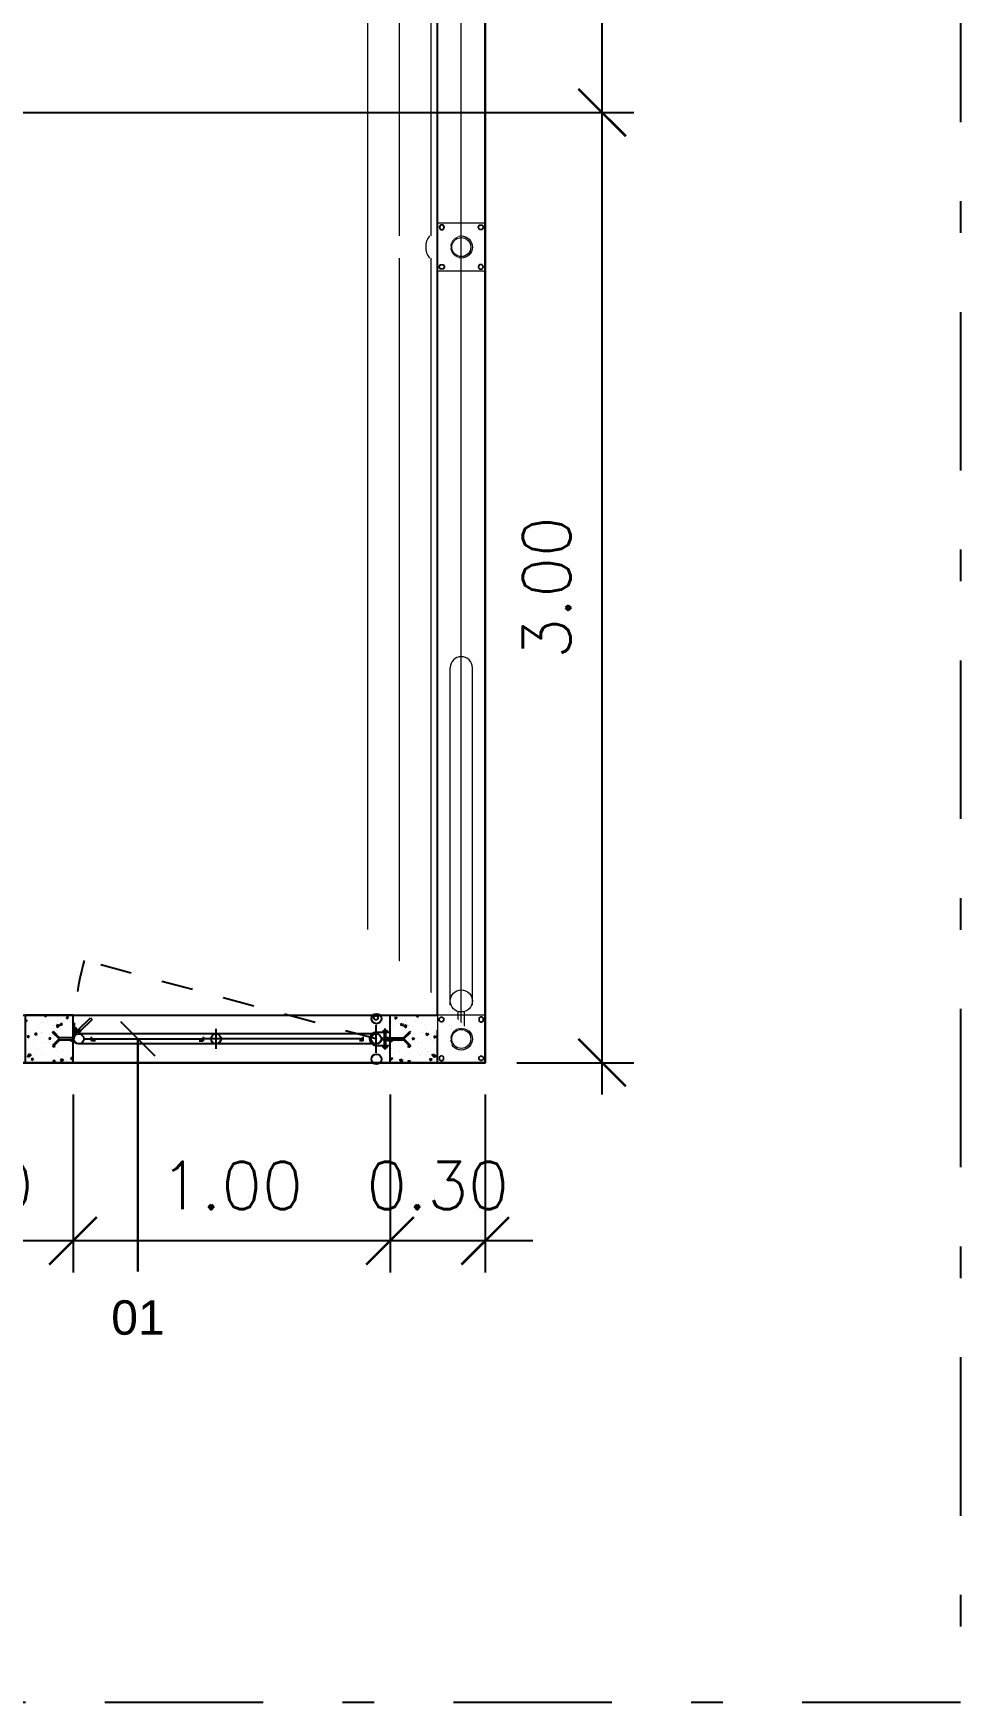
# Model space of a CAD drawing. Header units: inches. Extents: x -7660 to 802, y -193 to 3.
# Drawn here: x 218.19 to 221.11, y -93.46 to -88.19 of the extents above; entities that cross this region are included whole.
import ezdxf
from ezdxf.enums import TextEntityAlignment as Align

# ---------------------------------------------------------------- set-up
doc = ezdxf.new("R2010")
doc.units = ezdxf.units.IN
doc.header["$MEASUREMENT"] = 0
doc.set_wipeout_variables(frame=1)
doc.linetypes.add('DASHDOT', pattern=[1, 0.5, -0.25, 0, -0.25])
doc.linetypes.add('HIDDEN', pattern=[0.375, 0.25, -0.125])
for name, color, linetype in [('0-A INSTALAR', 10, 'Continuous'), ('COTAS', 8, 'Continuous'), ('DM-COTAS', 7, 'Continuous'), ('TANZ-COTAS', 8, 'Continuous'), ('TANZ-EXISTENTE', 9, 'Continuous')]:
    doc.layers.add(name, color=color, linetype=linetype)
doc.styles.add('Arial', font='arial.ttf')
doc.styles.add('Arial_TXT', font='arial.ttf')
doc.styles.add('cerca', font='romans.shx', dxfattribs={"height": 1})
doc.styles.add('Texto Cotas', font='romans.shx')
doc.linetypes.add('CERCA3', pattern='A,0.5,0.05,["X",cerca,S=0.1,R=0,X=-0.1,Y=-0.05],0.1', length=0.65)
doc.dimstyles.new('CLEMAR - 1-100', dxfattribs={"dimtxt": 15, "dimasz": 15, "dimexe": 7.5, "dimexo": 15, "dimgap": 7.5, "dimtad": 1, "dimdec": 0, "dimtxsty": 'Arial', "dimblk": 'OBLIQUE', "dimcen": 0, "dimdle": 7.5, "dimclrd": 8, "dimclre": 8, "dimclrt": 1, "dimadec": 0, "dimazin": 0, "dimtfac": 1, "dimtdec": 0, "dimtmove": 2, "dimatfit": 3, "dimldrblk": 'OBLIQUE', "dimfxl": 1, "dimtfill": 1, "dimtfillclr": 256, "dimarcsym": 0})
doc.dimstyles.new('huawei_stand Cota 1-100', dxfattribs={"dimscale": 0, "dimtxt": 0.15, "dimasz": 0.15, "dimexe": 0.1, "dimexo": 0.1, "dimgap": 0.1, "dimtad": 1, "dimzin": 0, "dimdsep": 46, "dimtxsty": 'Texto Cotas', "dimblk": 'ARCHTICK', "dimcen": 0.2, "dimdle": 0.1, "dimclrd": 256, "dimclre": 256, "dimclrt": 256, "dimadec": 0, "dimazin": 0, "dimtfac": 1, "dimtix": 1, "dimtmove": 0, "dimatfit": 3, "dimfxl": 1, "dimtolj": 1, "dimtzin": 0, "dimarcsym": 1})

# ---------------------------------------------------------------- blocks, each defined once
blk = doc.blocks.new('rgrg0r5gw51gw1egw1eg')
for p, q in [((3385.5664, -235.9365), (3385.5664, -236.0822)), ((3385.7121, -235.9365), (3385.5664, -235.9365)), ((3385.5668, -235.9621), (3385.5668, -235.9621)), ((3385.5687, -235.9595), (3385.5687, -235.9595)), ((3385.5793, -235.9564), (3385.5729, -235.9539)), ((3385.5747, -235.9595), (3385.5729, -235.9539)), ((3385.5794, -235.9564), (3385.5748, -235.9595)), ((3385.584, -235.9609), (3385.5758, -235.9622)), ((3385.5759, -235.962), (3385.5769, -235.9532)), ((3385.5841, -235.9607), (3385.5769, -235.9531)), ((3385.5852, -235.949), (3385.5862, -235.9432)), ((3385.5909, -235.9479), (3385.5853, -235.9484)), ((3385.5907, -235.9479), (3385.5862, -235.9426)), ((3385.5986, -235.9698), (3385.5986, -235.9698)), ((3385.6004, -235.9612), (3385.6004, -235.9612)), ((3385.6124, -235.9372), (3385.6124, -235.9372)), ((3385.6136, -235.968), (3385.6136, -235.968)), ((3385.6181, -235.9574), (3385.6181, -235.9574)), ((3385.6236, -235.9643), (3385.6236, -235.9643)), ((3385.6479, -235.9677), (3385.6479, -235.9677)), ((3385.6515, -235.9432), (3385.6526, -235.9374)), ((3385.6572, -235.9421), (3385.6517, -235.9426)), ((3385.657, -235.9421), (3385.6526, -235.9368)), ((3385.66, -235.9437), (3385.66, -235.9437)), ((3385.6611, -235.9745), (3385.6611, -235.9745)), ((3385.6674, -235.9553), (3385.6674, -235.9553)), ((3385.6828, -235.9456), (3385.6745, -235.9469)), ((3385.6746, -235.9467), (3385.6756, -235.9379)), ((3385.6829, -235.9453), (3385.6756, -235.9378)), ((3385.682, -235.972), (3385.682, -235.972)), ((3385.6927, -235.9401), (3385.6927, -235.9401)), ((3385.6973, -235.9657), (3385.6973, -235.9657)), ((3385.7121, -235.9489), (3385.7058, -235.9465)), ((3385.7077, -235.9521), (3385.7058, -235.9465)), ((3385.7072, -235.9439), (3385.7072, -235.9439)), ((3385.7121, -235.9491), (3385.7077, -235.9521)), ((3385.708, -235.9507), (3385.708, -235.9507)), ((3385.7121, -235.9365), (3385.7121, -236.0822)), ((3385.568, -235.9929), (3385.568, -235.9929)), ((3385.5691, -236.0237), (3385.5691, -236.0237)), ((3385.5723, -236.0186), (3385.5734, -236.0128)), ((3385.578, -236.0175), (3385.5725, -236.018)), ((3385.5778, -236.0175), (3385.5734, -236.0122)), ((3385.5809, -236.0009), (3385.5809, -236.0009)), ((3385.5871, -236.0065), (3385.5871, -236.0065)), ((3385.5897, -235.9931), (3385.5897, -235.9931)), ((3385.6018, -236.0234), (3385.5954, -236.021)), ((3385.5973, -236.0266), (3385.5954, -236.021)), ((3385.6019, -236.0235), (3385.5973, -236.0266)), ((3385.6031, -235.9806), (3385.6031, -235.9806)), ((3385.6147, -235.9988), (3385.6147, -235.9988)), ((3385.6248, -235.9977), (3385.6248, -235.9977)), ((3385.6349, -236.0102), (3385.6349, -236.0102)), ((3385.6365, -236.0044), (3385.6365, -236.0044)), ((3385.6387, -236.0128), (3385.6398, -236.007)), ((3385.6444, -236.0117), (3385.6389, -236.0122)), ((3385.6442, -236.0117), (3385.6397, -236.0064)), ((3385.6479, -236.0008), (3385.6479, -236.0008)), ((3385.6496, -235.9894), (3385.6519, -235.9871)), ((3385.6695, -236.0094), (3385.6496, -235.9894)), ((3385.6695, -236.0094), (3385.6496, -236.0293)), ((3385.6571, -235.9862), (3385.6506, -235.9837)), ((3385.6525, -235.9893), (3385.6506, -235.9837)), ((3385.6709, -236.0061), (3385.6519, -235.9871)), ((3385.6709, -236.0127), (3385.6519, -236.0317)), ((3385.6571, -235.9862), (3385.6525, -235.9893)), ((3385.657, -235.9899), (3385.657, -235.9899)), ((3385.6622, -236.0053), (3385.6622, -236.0053)), ((3385.7121, -236.0061), (3385.6709, -236.0061)), ((3385.7121, -236.0127), (3385.6709, -236.0127)), ((3385.6859, -236.0023), (3385.6859, -236.0023)), ((3385.6888, -236.0194), (3385.6888, -236.0194)), ((3385.7051, -236.007), (3385.7061, -236.0012)), ((3385.7108, -236.0059), (3385.7052, -236.0064)), ((3385.7106, -236.0059), (3385.7061, -236.0005)), ((3385.7064, -236.0085), (3385.7064, -236.0085)), ((3385.7091, -235.9815), (3385.7091, -235.9815)), ((3385.7103, -236.0123), (3385.7103, -236.0123)), ((3385.711, -235.9991), (3385.711, -235.9991)), ((3385.5718, -236.0661), (3385.5664, -236.0605)), ((3385.5718, -236.0663), (3385.5664, -236.0672)), ((3385.5702, -236.0545), (3385.5702, -236.0545)), ((3385.58, -236.0584), (3385.58, -236.0584)), ((3385.5856, -236.0662), (3385.5856, -236.0662)), ((3385.5995, -236.0426), (3385.5995, -236.0426)), ((3385.6051, -236.0538), (3385.6051, -236.0538)), ((3385.6141, -236.0296), (3385.6141, -236.0296)), ((3385.6158, -236.0296), (3385.6158, -236.0296)), ((3385.6169, -236.0604), (3385.6169, -236.0604)), ((3385.6259, -236.0822), (3385.6269, -236.0766)), ((3385.6314, -236.0813), (3385.6269, -236.0759)), ((3385.635, -236.0641), (3385.635, -236.0641)), ((3385.6384, -236.0661), (3385.6384, -236.0661)), ((3385.6491, -236.0342), (3385.6491, -236.0342)), ((3385.6496, -236.0293), (3385.6519, -236.0317)), ((3385.6535, -236.0518), (3385.6535, -236.0518)), ((3385.6545, -236.0517), (3385.6545, -236.0517)), ((3385.6623, -236.0521), (3385.6634, -236.0433)), ((3385.6705, -236.051), (3385.6623, -236.0523)), ((3385.6633, -236.0361), (3385.6633, -236.0361)), ((3385.6706, -236.0508), (3385.6634, -236.0433)), ((3385.6645, -236.0669), (3385.6645, -236.0669)), ((3385.6723, -236.0373), (3385.6723, -236.0373)), ((3385.6796, -236.0533), (3385.6731, -236.0508)), ((3385.675, -236.0564), (3385.6731, -236.0508)), ((3385.6735, -236.0707), (3385.6735, -236.0707)), ((3385.6796, -236.0533), (3385.675, -236.0564)), ((3385.6844, -236.062), (3385.6844, -236.062)), ((3385.6922, -236.0766), (3385.6933, -236.0708)), ((3385.6979, -236.0755), (3385.6924, -236.076)), ((3385.6977, -236.0755), (3385.6933, -236.0701)), ((3385.6966, -236.0737), (3385.6966, -236.0737)), ((3385.7039, -236.0496), (3385.7039, -236.0496)), ((3385.7074, -236.0611), (3385.7074, -236.0611)), ((3385.7114, -236.0431), (3385.7114, -236.0431)), ((3385.7121, -236.0822), (3385.5664, -236.0822)), ((3385.6316, -236.0813), (3385.626, -236.0818))]:
    blk.add_line(p, q)
blk = doc.blocks.new('gdhhgh')
for p, q in [((0.6931, 1.0972), (0.6278, 1.1118)), ((0.6324, 1.1045), (0.6351, 1.1165)), ((0.6335, 1.0813), (0.643, 1.1237)), ((0.6351, 1.1165), (0.6411, 1.1151)), ((0.68, 1.098), (0.6393, 1.1071)), ((0.6809, 1.102), (0.6402, 1.1111)), ((0.6551, 1.0925), (0.6612, 1.1197)), ((0.6555, 1.1126), (0.6677, 1.1099)), ((0.6595, 1.0915), (0.6656, 1.1187)), ((0.6704, 1.1221), (0.6677, 1.1099)), ((0.6742, 1.0722), (0.6837, 1.1146)), ((0.6355, 1.0669), (0.4332, 0.1644)), ((0.6662, 1.06), (0.464, 0.1575)), ((0.6963, 1.0673), (0.6114, 1.0863)), ((0.6324, 1.1045), (0.6384, 1.1031)), ((0.6851, 1.0927), (0.6791, 1.094)), ((0.6878, 1.1047), (0.6818, 1.106)), ((0.6851, 1.0927), (0.6878, 1.1047)), ((0.6449, 1.037), (0.5344, 0.5438)), ((0.651, 1.0356), (0.6388, 1.0384)), ((0.651, 1.0356), (0.6483, 1.0234)), ((0.5744, 0.5766), (0.5123, 0.5906)), ((0.4521, 0.1763), (0.5344, 0.5438)), ((0.5283, 0.5452), (0.5405, 0.5425)), ((0.5378, 0.5303), (0.5405, 0.5425)), ((0.3914, 0.2116), (0.3977, 0.2156)), ((0.4214, 0.1644), (0.3914, 0.2116)), ((0.4253, 0.1719), (0.3977, 0.2156)), ((0.4664, 0.2116), (0.4636, 0.1994)), ((0.4142, 0.1616), (0.4132, 0.1571)), ((0.4333, 0.1573), (0.4142, 0.1616)), ((0.4204, 0.1602), (0.4231, 0.1724)), ((0.4282, 0.1713), (0.4231, 0.1724)), ((0.4255, 0.1591), (0.4282, 0.1713)), ((0.4636, 0.1994), (0.4514, 0.2021)), ((0.4356, 0.1521), (0.4132, 0.1571))]:
    blk.add_line(p, q)
at = {"linetype": 'HIDDEN', "ltscale": 0.25}
blk.add_line((0.6539, 1.0768), (0.2109, 0.2316), dxfattribs=at)
for centre, radius in [((0.5918, 1.0914), 0.0158), ((0.5885, 1.0903), 0.00666), ((0.6539, 1.0768), 0.0158), ((0.7162, 1.0635), 0.0158), ((0.5433, 0.5836), 0.0158), ((0.4245, 0.1664), 0.00369), ((0.4486, 0.161), 0.0158)]:
    blk.add_circle(centre, radius)
blk.add_arc((0.6539, 1.0768), 0.0209, 167.3687, 347.3687)
blk.add_arc((0.6533, 1.0741), 0.9516, 242.297, 257.3687, dxfattribs=at)
at = {"yscale": 1.029517181521879, "zscale": 1.029517181521879, "rotation": 257.3686915360678}
for p, xscale in [((999.9879, 3349.2732), 1.029517181521879), ((-524.6896, -3454.2768), -1.02951718152188)]:
    blk.add_blockref('rgrg0r5gw51gw1egw1eg', p, dxfattribs=dict(at, xscale=xscale))
blk = doc.blocks.new('*U648')
at = {"lineweight": 5}
for p, q in [((5535.91, 2516.4599), (5535.909, 2516.4599)), ((5535.91, 2516.4535), (5535.909, 2516.4535)), ((5535.9105, 2516.4608), (5535.91, 2516.4617)), ((5535.9105, 2516.4526), (5535.91, 2516.4517)), ((5535.9161, 2516.464), (5535.9156, 2516.4649)), ((5535.9161, 2516.4494), (5535.9156, 2516.4485)), ((5535.9171, 2516.464), (5535.9176, 2516.4649)), ((5535.9171, 2516.4494), (5535.9176, 2516.4485)), ((5535.9227, 2516.4608), (5535.9232, 2516.4617)), ((5535.9227, 2516.4526), (5535.9232, 2516.4517)), ((5535.9232, 2516.4599), (5535.9242, 2516.4599)), ((5535.9232, 2516.4535), (5535.9242, 2516.4535)), ((5536.0347, 2516.4599), (5536.0337, 2516.4599)), ((5536.0347, 2516.4535), (5536.0337, 2516.4535)), ((5536.0352, 2516.4608), (5536.0347, 2516.4617)), ((5536.0352, 2516.4526), (5536.0347, 2516.4517)), ((5536.0409, 2516.464), (5536.0404, 2516.4649)), ((5536.0409, 2516.4494), (5536.0404, 2516.4485)), ((5536.0419, 2516.464), (5536.0424, 2516.4649)), ((5536.0419, 2516.4494), (5536.0424, 2516.4485)), ((5536.0475, 2516.4608), (5536.048, 2516.4617)), ((5536.0475, 2516.4526), (5536.048, 2516.4517)), ((5536.048, 2516.4599), (5536.049, 2516.4599)), ((5536.048, 2516.4535), (5536.049, 2516.4535)), ((5535.91, 2516.3375), (5535.909, 2516.3375)), ((5535.9105, 2516.3384), (5535.91, 2516.3392)), ((5535.9161, 2516.3416), (5535.9156, 2516.3425)), ((5535.9171, 2516.3416), (5535.9176, 2516.3425)), ((5535.9227, 2516.3384), (5535.9232, 2516.3392)), ((5535.9232, 2516.3375), (5535.9242, 2516.3375)), ((5535.969, 2516.3619), (5535.969, 2516.309)), ((5535.979, 2516.3605), (5535.979, 2516.3105)), ((5535.989, 2516.3619), (5535.989, 2516.309)), ((5535.91, 2516.331), (5535.909, 2516.331)), ((5535.9105, 2516.3302), (5535.91, 2516.3293)), ((5535.9161, 2516.3269), (5535.9156, 2516.3261)), ((5535.9171, 2516.3269), (5535.9176, 2516.3261)), ((5535.9227, 2516.3302), (5535.9232, 2516.3293)), ((5535.9232, 2516.331), (5535.9242, 2516.331)), ((5536.014, 2516.2889), (5536.014, 2515.2239)), ((5535.9137, 2513.964), (5535.9128, 2513.9645)), ((5535.9145, 2513.9645), (5535.9145, 2513.9655)), ((5535.921, 2513.9645), (5535.921, 2513.9655)), ((5535.9219, 2513.964), (5535.9227, 2513.9645)), ((5536.0361, 2513.964), (5536.0352, 2513.9645)), ((5536.0369, 2513.9645), (5536.0369, 2513.9655)), ((5536.0434, 2513.9645), (5536.0434, 2513.9655)), ((5536.0443, 2513.964), (5536.0452, 2513.9645)), ((5535.9104, 2513.9584), (5535.9095, 2513.9589)), ((5535.9104, 2513.9574), (5535.9095, 2513.9569)), ((5535.9137, 2513.9518), (5535.9128, 2513.9513)), ((5535.9145, 2513.9513), (5535.9145, 2513.9503)), ((5535.921, 2513.9513), (5535.921, 2513.9503)), ((5535.9219, 2513.9518), (5535.9227, 2513.9513)), ((5535.9251, 2513.9584), (5535.926, 2513.9589)), ((5535.9251, 2513.9574), (5535.926, 2513.9569)), ((5536.0328, 2513.9584), (5536.032, 2513.9589)), ((5536.0328, 2513.9574), (5536.032, 2513.9569)), ((5536.0475, 2513.9584), (5536.0484, 2513.9589)), ((5536.0475, 2513.9574), (5536.0484, 2513.9569)), ((5535.9104, 2513.8336), (5535.9095, 2513.8341)), ((5535.9104, 2513.8326), (5535.9095, 2513.8321)), ((5535.9137, 2513.8392), (5535.9128, 2513.8397)), ((5535.9137, 2513.827), (5535.9128, 2513.8265)), ((5535.9145, 2513.8397), (5535.9145, 2513.8407)), ((5535.9145, 2513.8265), (5535.9145, 2513.8255)), ((5535.921, 2513.8397), (5535.921, 2513.8407)), ((5535.921, 2513.8265), (5535.921, 2513.8255)), ((5535.9219, 2513.8392), (5535.9227, 2513.8397)), ((5535.9219, 2513.827), (5535.9227, 2513.8265)), ((5535.9251, 2513.8336), (5535.926, 2513.8341)), ((5535.9251, 2513.8326), (5535.926, 2513.8321)), ((5536.0328, 2513.8326), (5536.032, 2513.8321)), ((5536.0361, 2513.827), (5536.0352, 2513.8265)), ((5536.0369, 2513.8265), (5536.0369, 2513.8255)), ((5536.0434, 2513.8265), (5536.0434, 2513.8255)), ((5536.0443, 2513.827), (5536.0452, 2513.8265)), ((5536.0475, 2513.8326), (5536.0484, 2513.8321))]:
    blk.add_line(p, q, dxfattribs=at)
at = {"linetype": 'CERCA3', "lineweight": 5, "ltscale": 0.3}
blk.add_line((5535.979, 2516.3655), (5535.979, 2504.995), dxfattribs=at)
at = {"lineweight": 5}
for points in [[(5535.9242, 2516.4599), (5535.9242, 2516.4535, -0.267949), (5535.9232, 2516.4517), (5535.9176, 2516.4485, -0.267949), (5535.9156, 2516.4485), (5535.91, 2516.4517, -0.267949), (5535.909, 2516.4535), (5535.909, 2516.4599, -0.267949), (5535.91, 2516.4617), (5535.9156, 2516.4649, -0.267949), (5535.9176, 2516.4649), (5535.9232, 2516.4617, -0.267949)], [(5535.9232, 2516.4599), (5535.9232, 2516.4535, -0.267949), (5535.9227, 2516.4526), (5535.9171, 2516.4494, -0.267949), (5535.9161, 2516.4494), (5535.9105, 2516.4526, -0.267949), (5535.91, 2516.4535), (5535.91, 2516.4599, -0.267949), (5535.9105, 2516.4608), (5535.9161, 2516.464, -0.267949), (5535.9171, 2516.464), (5535.9227, 2516.4608, -0.267949)], [(5536.0337, 2516.4599), (5536.0337, 2516.4535, 0.267949), (5536.0347, 2516.4517), (5536.0404, 2516.4485, 0.267949), (5536.0424, 2516.4485), (5536.048, 2516.4517, 0.267949), (5536.049, 2516.4535), (5536.049, 2516.4599, 0.267949), (5536.048, 2516.4617), (5536.0424, 2516.4649, 0.267949), (5536.0404, 2516.4649), (5536.0347, 2516.4617, 0.267949)], [(5536.0347, 2516.4599), (5536.0347, 2516.4535, 0.267949), (5536.0352, 2516.4526), (5536.0409, 2516.4494, 0.267949), (5536.0419, 2516.4494), (5536.0475, 2516.4526, 0.267949), (5536.048, 2516.4535), (5536.048, 2516.4599, 0.267949), (5536.0475, 2516.4608), (5536.0419, 2516.464, 0.267949), (5536.0409, 2516.464), (5536.0352, 2516.4608, 0.267949)], [(5535.9242, 2516.331), (5535.9242, 2516.3375, 0.267949), (5535.9232, 2516.3392), (5535.9176, 2516.3425, 0.267949), (5535.9156, 2516.3425), (5535.91, 2516.3392, 0.267949), (5535.909, 2516.3375), (5535.909, 2516.331, 0.267949), (5535.91, 2516.3293), (5535.9156, 2516.3261, 0.267949), (5535.9176, 2516.3261), (5535.9232, 2516.3293, 0.267949)], [(5535.9232, 2516.331), (5535.9232, 2516.3375, 0.267949), (5535.9227, 2516.3384), (5535.9171, 2516.3416, 0.267949), (5535.9161, 2516.3416), (5535.9105, 2516.3384, 0.267949), (5535.91, 2516.3375), (5535.91, 2516.331, 0.267949), (5535.9105, 2516.3302), (5535.9161, 2516.3269, 0.267949), (5535.9171, 2516.3269), (5535.9227, 2516.3302, 0.267949)], [(5535.9145, 2513.9503), (5535.921, 2513.9503, 0.267949), (5535.9227, 2513.9513), (5535.926, 2513.9569, 0.267949), (5535.926, 2513.9589), (5535.9227, 2513.9645, 0.267949), (5535.921, 2513.9655), (5535.9145, 2513.9655, 0.267949), (5535.9128, 2513.9645), (5535.9095, 2513.9589, 0.267949), (5535.9095, 2513.9569), (5535.9128, 2513.9513, 0.267949)], [(5535.9145, 2513.9513), (5535.921, 2513.9513, 0.267949), (5535.9219, 2513.9518), (5535.9251, 2513.9574, 0.267949), (5535.9251, 2513.9584), (5535.9219, 2513.964, 0.267949), (5535.921, 2513.9645), (5535.9145, 2513.9645, 0.267949), (5535.9137, 2513.964), (5535.9104, 2513.9584, 0.267949), (5535.9104, 2513.9574), (5535.9137, 2513.9518, 0.267949)], [(5535.9145, 2513.8407), (5535.921, 2513.8407, -0.267949), (5535.9227, 2513.8397), (5535.926, 2513.8341, -0.267949), (5535.926, 2513.8321), (5535.9227, 2513.8265, -0.267949), (5535.921, 2513.8255), (5535.9145, 2513.8255, -0.267949), (5535.9128, 2513.8265), (5535.9095, 2513.8321, -0.267949), (5535.9095, 2513.8341), (5535.9128, 2513.8397, -0.267949)], [(5535.9145, 2513.8397), (5535.921, 2513.8397, -0.267949), (5535.9219, 2513.8392), (5535.9251, 2513.8336, -0.267949), (5535.9251, 2513.8326), (5535.9219, 2513.827, -0.267949), (5535.921, 2513.8265), (5535.9145, 2513.8265, -0.267949), (5535.9137, 2513.827), (5535.9104, 2513.8326, -0.267949), (5535.9104, 2513.8336), (5535.9137, 2513.8392, -0.267949)]]:
    blk.add_lwpolyline(points, format="xyb", close=True, dxfattribs=at)
at = {"linetype": 'CERCA3', "lineweight": 5, "ltscale": 0.3}
for points in [[(5536.0752, 2505.0912), (5536.0752, 2516.2497)], [(5536.1752, 2505.1913), (5536.1752, 2516.1497)]]:
    blk.add_lwpolyline(points, dxfattribs=at)
at = {"lineweight": 5}
for centre in [(5535.979, 2516.3955), (5535.979, 2516.2755), (5535.979, 2516.2755), (5535.979, 2513.8955)]:
    blk.add_circle(centre, 0.035, dxfattribs=at)
blk.add_arc((5535.979, 2515.2239), 0.035, 180, 0, dxfattribs=at)
for points in [[(5535.9542, 2516.3707), (5536.2834, 2516.0414), (5536.2948, 2516.0338), (5536.3025, 2516.0316), (5536.3095, 2516.0311), (5536.3138, 2516.0316), (5536.3199, 2516.0331), (5536.323, 2516.0344), (5536.328, 2516.0372), (5536.3329, 2516.0414), (5536.3351, 2516.0438), (5536.3372, 2516.0465), (5536.3393, 2516.0501), (5536.3409, 2516.0536), (5536.3421, 2516.0576), (5536.343, 2516.0627), (5536.3431, 2516.0686), (5536.3422, 2516.0743), (5536.3411, 2516.0781), (5536.339, 2516.0827), (5536.3364, 2516.0868), (5536.3329, 2516.0909), (5536.0037, 2516.4202), (5536.0067, 2516.4168), (5536.0099, 2516.4119), (5536.0116, 2516.408), (5536.013, 2516.4036), (5536.0138, 2516.3988), (5536.014, 2516.3949), (5536.0137, 2516.3909), (5536.0128, 2516.3866), (5536.0119, 2516.3836), (5536.0093, 2516.3781), (5536.0064, 2516.3738), (5536.0037, 2516.3707), (5536.0011, 2516.3683), (5535.9976, 2516.3658), (5535.994, 2516.3639), (5535.9898, 2516.3622), (5535.9856, 2516.3611), (5535.9796, 2516.3605), (5535.975, 2516.3607), (5535.9671, 2516.3625), (5535.9636, 2516.364), (5535.958, 2516.3675)], [(5535.979, 2513.8605), (5536.3096, 2513.8604), (5536.323, 2513.8631), (5536.33, 2513.8669), (5536.3353, 2513.8716), (5536.338, 2513.875), (5536.3412, 2513.8803), (5536.3425, 2513.8834), (5536.344, 2513.8889), (5536.3446, 2513.8954), (5536.3444, 2513.8986), (5536.344, 2513.902), (5536.3429, 2513.9061), (5536.3416, 2513.9096), (5536.3396, 2513.9134), (5536.3367, 2513.9176), (5536.3325, 2513.9218), (5536.3279, 2513.9252), (5536.3244, 2513.9271), (5536.3196, 2513.9289), (5536.3149, 2513.93), (5536.3096, 2513.9304), (5535.979, 2513.9305), (5535.9835, 2513.9302), (5535.9893, 2513.9289), (5535.9932, 2513.9275), (5535.9973, 2513.9253), (5536.0012, 2513.9225), (5536.0041, 2513.9199), (5536.0067, 2513.9168), (5536.0092, 2513.9131), (5536.0107, 2513.9103), (5536.0127, 2513.9047), (5536.0137, 2513.8995), (5536.014, 2513.8955), (5536.0138, 2513.8919), (5536.0131, 2513.8877), (5536.0119, 2513.8837), (5536.0102, 2513.8796), (5536.008, 2513.8759), (5536.0041, 2513.8712), (5536.0008, 2513.8681), (5535.9939, 2513.8638), (5535.9904, 2513.8624), (5535.984, 2513.8608)]]:
    blk.add_wipeout(points, dxfattribs=at)
for p, q in [((5536.0347, 2516.3375), (5536.0337, 2516.3375)), ((5536.0352, 2516.3384), (5536.0347, 2516.3392)), ((5536.0409, 2516.3416), (5536.0404, 2516.3425)), ((5536.0419, 2516.3416), (5536.0424, 2516.3425)), ((5536.0475, 2516.3384), (5536.048, 2516.3392)), ((5536.048, 2516.3375), (5536.049, 2516.3375)), ((5535.944, 2516.2889), (5535.944, 2515.2239)), ((5536.0347, 2516.331), (5536.0337, 2516.331)), ((5536.0352, 2516.3302), (5536.0347, 2516.3293)), ((5536.0409, 2516.3269), (5536.0404, 2516.3261)), ((5536.0419, 2516.3269), (5536.0424, 2516.3261)), ((5536.0475, 2516.3302), (5536.048, 2516.3293)), ((5536.048, 2516.331), (5536.049, 2516.331)), ((5536.0361, 2513.9518), (5536.0352, 2513.9513)), ((5536.0369, 2513.9513), (5536.0369, 2513.9503)), ((5536.0434, 2513.9513), (5536.0434, 2513.9503)), ((5536.0443, 2513.9518), (5536.0452, 2513.9513)), ((5536.0328, 2513.8336), (5536.032, 2513.8341)), ((5536.0361, 2513.8392), (5536.0352, 2513.8397)), ((5536.0369, 2513.8397), (5536.0369, 2513.8407)), ((5536.0434, 2513.8397), (5536.0434, 2513.8407)), ((5536.0443, 2513.8392), (5536.0452, 2513.8397)), ((5536.0475, 2513.8336), (5536.0484, 2513.8341))]:
    blk.add_line(p, q, dxfattribs=at)
blk.add_lwpolyline([(5536.054, 2516.3205), (5536.054, 2516.4705), (5535.904, 2516.4705), (5535.904, 2516.3205)], close=True, dxfattribs=at)
for points in [[(5536.0337, 2516.331), (5536.0337, 2516.3375, -0.267949), (5536.0347, 2516.3392), (5536.0404, 2516.3425, -0.267949), (5536.0424, 2516.3425), (5536.048, 2516.3392, -0.267949), (5536.049, 2516.3375), (5536.049, 2516.331, -0.267949), (5536.048, 2516.3293), (5536.0424, 2516.3261, -0.267949), (5536.0404, 2516.3261), (5536.0347, 2516.3293, -0.267949)], [(5536.0347, 2516.331), (5536.0347, 2516.3375, -0.267949), (5536.0352, 2516.3384), (5536.0409, 2516.3416, -0.267949), (5536.0419, 2516.3416), (5536.0475, 2516.3384, -0.267949), (5536.048, 2516.3375), (5536.048, 2516.331, -0.267949), (5536.0475, 2516.3302), (5536.0419, 2516.3269, -0.267949), (5536.0409, 2516.3269), (5536.0352, 2516.3302, -0.267949)], [(5536.0434, 2513.9503), (5536.0369, 2513.9503, -0.267949), (5536.0352, 2513.9513), (5536.032, 2513.9569, -0.267949), (5536.032, 2513.9589), (5536.0352, 2513.9645, -0.267949), (5536.0369, 2513.9655), (5536.0434, 2513.9655, -0.267949), (5536.0452, 2513.9645), (5536.0484, 2513.9589, -0.267949), (5536.0484, 2513.9569), (5536.0452, 2513.9513, -0.267949)], [(5536.0434, 2513.9513), (5536.0369, 2513.9513, -0.267949), (5536.0361, 2513.9518), (5536.0328, 2513.9574, -0.267949), (5536.0328, 2513.9584), (5536.0361, 2513.964, -0.267949), (5536.0369, 2513.9645), (5536.0434, 2513.9645, -0.267949), (5536.0443, 2513.964), (5536.0475, 2513.9584, -0.267949), (5536.0475, 2513.9574), (5536.0443, 2513.9518, -0.267949)], [(5536.0434, 2513.8407), (5536.0369, 2513.8407, 0.267949), (5536.0352, 2513.8397), (5536.032, 2513.8341, 0.267949), (5536.032, 2513.8321), (5536.0352, 2513.8265, 0.267949), (5536.0369, 2513.8255), (5536.0434, 2513.8255, 0.267949), (5536.0452, 2513.8265), (5536.0484, 2513.8321, 0.267949), (5536.0484, 2513.8341), (5536.0452, 2513.8397, 0.267949)], [(5536.0434, 2513.8397), (5536.0369, 2513.8397, 0.267949), (5536.0361, 2513.8392), (5536.0328, 2513.8336, 0.267949), (5536.0328, 2513.8326), (5536.0361, 2513.827, 0.267949), (5536.0369, 2513.8265), (5536.0434, 2513.8265, 0.267949), (5536.0443, 2513.827), (5536.0475, 2513.8326, 0.267949), (5536.0475, 2513.8336), (5536.0443, 2513.8392, 0.267949)]]:
    blk.add_lwpolyline(points, format="xyb", close=True, dxfattribs=at)
at = {"linetype": 'CERCA3', "lineweight": 5, "ltscale": 0.3}
blk.add_lwpolyline([(5536.2752, 2505.2913), (5536.2752, 2516.0497)], dxfattribs=at)
at = {"lineweight": 5}
blk.add_lwpolyline([(5536.054, 2513.9305), (5536.054, 2513.9705), (5535.904, 2513.9705), (5535.904, 2513.8205), (5536.054, 2513.8205), (5536.054, 2513.8605)], dxfattribs=at)
for centre in [(5535.979, 2516.3955), (5535.979, 2513.8955)]:
    blk.add_circle(centre, 0.03, dxfattribs=at)
blk.add_arc((5536.0322, 2513.8955), 0.0591, 323.7057, 36.2943, dxfattribs=at)
blk = doc.blocks.new('dasdasdasczxcz')
at = {"rotation": 282.631308463953}
blk.add_blockref('gdhhgh', (215.6526, -115.0078), dxfattribs=at)
at = {"rotation": 180}
blk.add_blockref('*U648', (5753.0937, 2400.9851), dxfattribs=at)
blk.add_line((217.1898, -115.4854), (217.1898, -100.4854))
for points in [[(217.1898, -103.8854), (208.4898, -103.8854), (208.4898, -115.4854), (217.1898, -115.4854)], [(217.0398, -104.0354), (208.6398, -104.0354), (208.6398, -115.3354), (217.0398, -115.3354)]]:
    blk.add_lwpolyline(points, close=True)
blk = doc.blocks.new('_ArchTick')
at = {"const_width": 0.05}
blk.add_lwpolyline([(-0.5, -0.5), (0.5, 0.5)], dxfattribs=at)
blk = doc.blocks.new('*D593')
at = {"layer": 'DM-COTAS', "lineweight": -2}
for p, q in [((219.3131, -91.5369), (219.3131, -92.0995)), ((219.6131, -91.5369), (219.6131, -92.0995)), ((219.7631, -91.9995), (219.1631, -91.9995))]:
    blk.add_line(p, q, dxfattribs=at)
at = {"layer": 'DM-COTAS', "lineweight": -2, "xscale": 0.15, "yscale": 0.15, "zscale": 0.15}
blk.add_blockref('_ArchTick', (219.3131, -91.9995), dxfattribs=at)
at = {"layer": 'DM-COTAS', "lineweight": -2, "xscale": 0.15, "yscale": 0.15, "zscale": 0.15, "rotation": 180}
blk.add_blockref('_ArchTick', (219.6131, -91.9995), dxfattribs=at)
at = {"layer": 'DM-COTAS', "insert": (219.4631, -91.8245), "char_height": 0.15, "attachment_point": 5, "style": 'Texto Cotas'}
blk.add_mtext('\\A1;0.30', dxfattribs=at)
blk = doc.blocks.new('*D594')
at = {"layer": 'DM-COTAS', "lineweight": -2}
for p, q in [((218.3131, -91.5369), (218.3131, -92.0995)), ((219.3131, -91.5369), (219.3131, -92.0995)), ((219.4131, -91.9995), (218.2131, -91.9995))]:
    blk.add_line(p, q, dxfattribs=at)
at = {"layer": 'DM-COTAS', "lineweight": -2, "xscale": 0.15, "yscale": 0.15, "zscale": 0.15, "rotation": 180}
blk.add_blockref('_ArchTick', (218.3131, -91.9995), dxfattribs=at)
at = {"layer": 'DM-COTAS', "lineweight": -2, "xscale": 0.15, "yscale": 0.15, "zscale": 0.15}
blk.add_blockref('_ArchTick', (219.3131, -91.9995), dxfattribs=at)
at = {"layer": 'DM-COTAS', "insert": (218.8131, -91.8245), "char_height": 0.15, "attachment_point": 5, "style": 'Texto Cotas'}
blk.add_mtext('\\A1;1.00', dxfattribs=at)
blk = doc.blocks.new('*D595')
at = {"layer": 'DM-COTAS', "lineweight": -2}
for p, q in [((217.6131, -88.5369), (217.6131, -92.0995)), ((218.3131, -91.5369), (218.3131, -92.0995)), ((218.4131, -91.9995), (217.5131, -91.9995))]:
    blk.add_line(p, q, dxfattribs=at)
at = {"layer": 'DM-COTAS', "lineweight": -2, "xscale": 0.15, "yscale": 0.15, "zscale": 0.15, "rotation": 180}
blk.add_blockref('_ArchTick', (217.6131, -91.9995), dxfattribs=at)
at = {"layer": 'DM-COTAS', "lineweight": -2, "xscale": 0.15, "yscale": 0.15, "zscale": 0.15}
blk.add_blockref('_ArchTick', (218.3131, -91.9995), dxfattribs=at)
at = {"layer": 'DM-COTAS', "insert": (217.9631, -91.8245), "char_height": 0.15, "attachment_point": 5, "style": 'Texto Cotas'}
blk.add_mtext('\\A1;0.70', dxfattribs=at)
blk = doc.blocks.new('*D600')
at = {"layer": 'DM-COTAS', "lineweight": -2}
for p, q in [((219.9821, -91.5369), (219.9821, -88.3369)), ((217.7131, -88.4369), (220.0821, -88.4369)), ((219.7131, -91.4369), (220.0821, -91.4369))]:
    blk.add_line(p, q, dxfattribs=at)
at = {"layer": 'DM-COTAS', "lineweight": -2, "xscale": 0.15, "yscale": 0.15, "zscale": 0.15}
for p, rotation in [((219.9821, -88.4369), 90), ((219.9821, -91.4369), 270)]:
    blk.add_blockref('_ArchTick', p, dxfattribs=dict(at, rotation=rotation))
at = {"layer": 'DM-COTAS', "insert": (219.8071, -89.9369), "char_height": 0.15, "attachment_point": 5, "rotation": 90, "style": 'Texto Cotas'}
blk.add_mtext('\\A1;3.00', dxfattribs=at)
blk = doc.blocks.new('*D601')
at = {"layer": 'DM-COTAS', "lineweight": -2}
for p, q in [((219.9821, -88.5369), (219.9821, -86.8369)), ((217.7131, -86.9369), (220.0821, -86.9369)), ((217.7131, -88.4369), (220.0821, -88.4369))]:
    blk.add_line(p, q, dxfattribs=at)
at = {"layer": 'DM-COTAS', "lineweight": -2, "xscale": 0.15, "yscale": 0.15, "zscale": 0.15}
for p, rotation in [((219.9821, -86.9369), 90), ((219.9821, -88.4369), 270)]:
    blk.add_blockref('_ArchTick', p, dxfattribs=dict(at, rotation=rotation))
at = {"layer": 'DM-COTAS', "insert": (219.8071, -87.6869), "char_height": 0.15, "attachment_point": 5, "rotation": 90, "style": 'Texto Cotas'}
blk.add_mtext('\\A1;1.50', dxfattribs=at)
blk = doc.blocks.new('*U435')
blk.add_lwpolyline([(0, 20), (0, 121.49)])
at = {"layer": 'TANZ-COTAS', "color": 3, "style": 'Arial_TXT'}
blk.add_attdef('XX', text='', height=15, dxfattribs=at).set_placement((0, 0), align=Align.MIDDLE_CENTER)
blk.add_leader([(0, 121.49), (0, 20)], dimstyle='CLEMAR - 1-100', override={"dimasz": 15, "dimgap": 7.5, "dimtad": 0, "dimclrd": 256, "dimfxl": 16})
blk.add_wipeout([(20, 0), (19.62, -3.9), (18.48, -7.65), (16.63, -11.11), (14.14, -14.14), (11.11, -16.63), (7.65, -18.48), (3.9, -19.62), (0, -20), (-3.9, -19.62), (-7.65, -18.48), (-11.11, -16.63), (-14.14, -14.14), (-16.63, -11.11), (-18.48, -7.65), (-19.62, -3.9), (-20, 0), (-19.62, 3.9), (-18.48, 7.65), (-16.63, 11.11), (-14.14, 14.14), (-11.11, 16.63), (-7.65, 18.48), (-3.9, 19.62), (0, 20), (3.9, 19.62), (7.65, 18.48), (11.11, 16.63), (14.14, 14.14), (16.63, 11.11), (18.48, 7.65), (19.62, 3.9)])

msp = doc.modelspace()

# ---------------------------------------------------------------- linework, layer by layer
at = {"layer": 'COTAS', "linetype": 'DASHDOT'}
msp.add_lwpolyline([(208.41306, -75.8671), (221.11306, -75.8671), (221.11306, -93.45721), (208.41306, -93.45721)], close=True, dxfattribs=at)

# ---------------------------------------------------------------- next in the draw order: block references
at = {"layer": '0-A INSTALAR'}
msp.add_blockref('dasdasdasczxcz', (2.42328, 24.04853), dxfattribs=at)

# ---------------------------------------------------------------- next in the draw order: block references
at = {"layer": 'TANZ-EXISTENTE', "xscale": 0.007239987148552361, "yscale": 0.007239987148552361, "zscale": 0.007239987148552361}
msp.add_blockref('*U435', (218.51793, -92.24141), dxfattribs=at).add_auto_attribs({'XX': '01'})

# ---------------------------------------------------------------- next in the draw order: dimensions: what is measured, and where the dimension line sits
at = {"layer": 'DM-COTAS'}
dim = msp.add_linear_dim(base=(219.98209, -86.93689), p1=(217.61306, -88.43689), p2=(217.61306, -86.93689), angle=90, dimstyle='huawei_stand Cota 1-100', override={"dimscale": 1}, dxfattribs=at)
dim.commit()
dim.dimension.update_dxf_attribs({"geometry": '*D601', "text_midpoint": (219.80709, -87.68689)})
dim = msp.add_linear_dim(base=(219.31306, -91.99949), p1=(219.61306, -91.43689), p2=(219.31306, -91.43689), dimstyle='huawei_stand Cota 1-100', override={"dimscale": 1}, dxfattribs=at)
dim.commit()
dim.dimension.update_dxf_attribs({"geometry": '*D593', "text_midpoint": (219.46306, -91.82449)})

# ---------------------------------------------------------------- next in the draw order: linework, layer by layer
msp.add_lwpolyline([(209.61306, -76.43689), (219.61306, -76.43689), (219.61306, -91.43689), (209.61306, -91.43689)], close=True)

# ---------------------------------------------------------------- next in the draw order: dimensions: what is measured, and where the dimension line sits
dim = msp.add_linear_dim(base=(219.98209, -88.43689), p1=(219.61306, -91.43689), p2=(217.61306, -88.43689), angle=90, dimstyle='huawei_stand Cota 1-100', override={"dimscale": 1}, dxfattribs=at)
dim.commit()
dim.dimension.update_dxf_attribs({"geometry": '*D600', "text_midpoint": (219.80709, -89.93689)})
for base, p1, p2, picture, middle in [((217.61306, -91.99949), (218.31306, -91.43689), (217.61306, -88.43689), '*D595', (217.96306, -91.82449)), ((218.31306, -91.99949), (219.31306, -91.43689), (218.31306, -91.43689), '*D594', (218.81306, -91.82449))]:
    dim = msp.add_linear_dim(base=base, p1=p1, p2=p2, dimstyle='huawei_stand Cota 1-100', override={"dimscale": 1, "dimtmove": 1}, dxfattribs=at)
    dim.commit()
    dim.dimension.update_dxf_attribs({"geometry": picture, "text_midpoint": middle})

doc.saveas('drawing.dxf')
